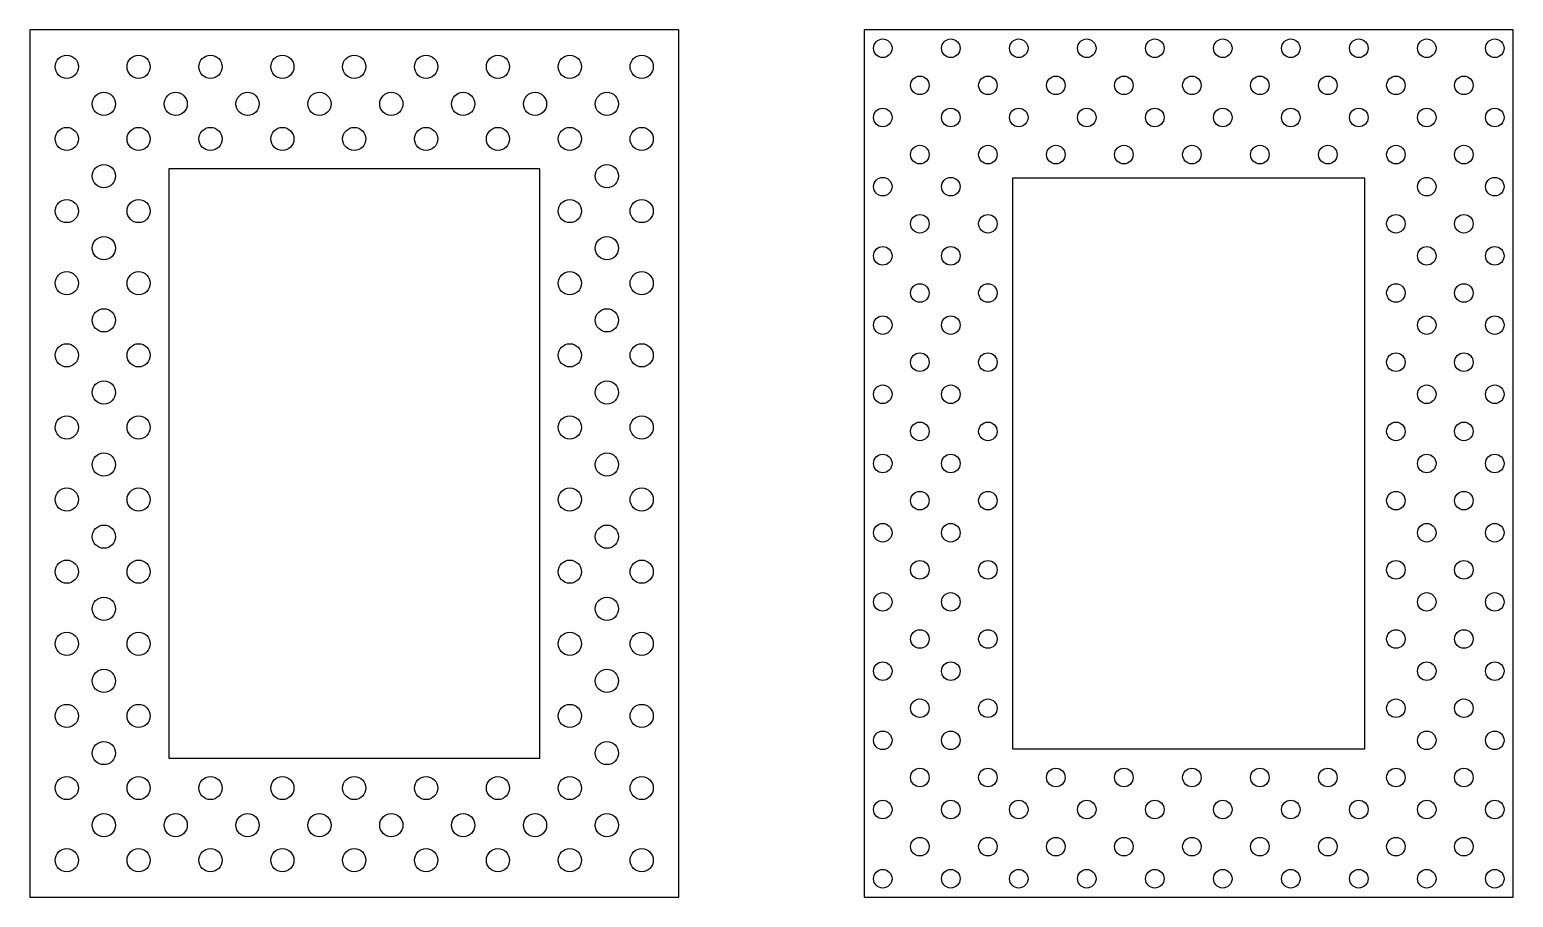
# Model space of a CAD drawing. Header units: millimetres. Extents: x 0 to 32, y 0 to 18.7.
import ezdxf

# ---------------------------------------------------------------- set-up
doc = ezdxf.new("R2010")
doc.units = ezdxf.units.MM

msp = doc.modelspace()

# ---------------------------------------------------------------- linework, layer by layer
for points in [[(0, 0), (14, 0), (14, 18.7), (0, 18.7)], [(18, 0), (32, 0), (32, 18.7), (18, 18.7)], [(3, 3), (11, 3), (11, 15.7), (3, 15.7)], [(21.2, 3.2), (28.8, 3.2), (28.8, 15.5), (21.2, 15.5)]]:
    msp.add_lwpolyline(points, close=True)
for centre, radius in [((18.4, 18.3), 0.2), ((19.867, 18.3), 0.2), ((21.333, 18.3), 0.2), ((22.8, 18.3), 0.2), ((24.267, 18.3), 0.2), ((25.733, 18.3), 0.2), ((27.2, 18.3), 0.2), ((28.667, 18.3), 0.2), ((30.133, 18.3), 0.2), ((31.6, 18.3), 0.2), ((0.8, 17.9), 0.25), ((2.35, 17.9), 0.25), ((3.9, 17.9), 0.25), ((5.45, 17.9), 0.25), ((7, 17.9), 0.25), ((8.55, 17.9), 0.25), ((10.1, 17.9), 0.25), ((11.65, 17.9), 0.25), ((13.2, 17.9), 0.25), ((19.2, 17.5), 0.2), ((20.667, 17.5), 0.2), ((22.133, 17.5), 0.2), ((23.6, 17.5), 0.2), ((25.067, 17.5), 0.2), ((26.533, 17.5), 0.2), ((28, 17.5), 0.2), ((29.467, 17.5), 0.2), ((30.933, 17.5), 0.2), ((1.6, 17.1), 0.25), ((3.15, 17.1), 0.25), ((4.7, 17.1), 0.25), ((6.25, 17.1), 0.25), ((7.8, 17.1), 0.25), ((9.35, 17.1), 0.25), ((10.9, 17.1), 0.25), ((12.45, 17.1), 0.25), ((18.4, 16.808), 0.2), ((19.867, 16.808), 0.2), ((21.333, 16.808), 0.2), ((22.8, 16.808), 0.2), ((24.267, 16.808), 0.2), ((25.733, 16.808), 0.2), ((27.2, 16.808), 0.2), ((28.667, 16.808), 0.2), ((30.133, 16.808), 0.2), ((31.6, 16.808), 0.2), ((0.8, 16.345), 0.25), ((2.35, 16.345), 0.25), ((3.9, 16.345), 0.25), ((5.45, 16.345), 0.25), ((7, 16.345), 0.25), ((8.55, 16.345), 0.25), ((10.1, 16.345), 0.25), ((11.65, 16.345), 0.25), ((13.2, 16.345), 0.25), ((19.2, 16.008), 0.2), ((20.667, 16.008), 0.2), ((22.133, 16.008), 0.2), ((23.6, 16.008), 0.2), ((25.067, 16.008), 0.2), ((26.533, 16.008), 0.2), ((28, 16.008), 0.2), ((29.467, 16.008), 0.2), ((30.933, 16.008), 0.2), ((1.6, 15.545), 0.25), ((12.45, 15.545), 0.25), ((18.4, 15.317), 0.2), ((19.867, 15.317), 0.2), ((30.133, 15.317), 0.2), ((31.6, 15.317), 0.2), ((0.8, 14.791), 0.25), ((2.35, 14.791), 0.25), ((11.65, 14.791), 0.25), ((13.2, 14.791), 0.25), ((19.2, 14.517), 0.2), ((20.667, 14.517), 0.2), ((29.467, 14.517), 0.2), ((30.933, 14.517), 0.2), ((1.6, 13.991), 0.25), ((12.45, 13.991), 0.25), ((18.4, 13.825), 0.2), ((19.867, 13.825), 0.2), ((30.133, 13.825), 0.2), ((31.6, 13.825), 0.2), ((0.8, 13.236), 0.25), ((2.35, 13.236), 0.25), ((11.65, 13.236), 0.25), ((13.2, 13.236), 0.25), ((19.2, 13.025), 0.2), ((20.667, 13.025), 0.2), ((29.467, 13.025), 0.2), ((30.933, 13.025), 0.2), ((1.6, 12.436), 0.25), ((12.45, 12.436), 0.25), ((18.4, 12.333), 0.2), ((19.867, 12.333), 0.2), ((30.133, 12.333), 0.2), ((31.6, 12.333), 0.2), ((0.8, 11.682), 0.25), ((2.35, 11.682), 0.25), ((11.65, 11.682), 0.25), ((13.2, 11.682), 0.25), ((19.2, 11.533), 0.2), ((20.667, 11.533), 0.2), ((29.467, 11.533), 0.2), ((30.933, 11.533), 0.2), ((1.6, 10.882), 0.25), ((12.45, 10.882), 0.25), ((18.4, 10.842), 0.2), ((19.867, 10.842), 0.2), ((30.133, 10.842), 0.2), ((31.6, 10.842), 0.2), ((0.8, 10.127), 0.25), ((2.35, 10.127), 0.25), ((11.65, 10.127), 0.25), ((13.2, 10.127), 0.25), ((19.2, 10.042), 0.2), ((20.667, 10.042), 0.2), ((29.467, 10.042), 0.2), ((30.933, 10.042), 0.2), ((1.6, 9.327), 0.25), ((12.45, 9.327), 0.25), ((18.4, 9.35), 0.2), ((19.867, 9.35), 0.2), ((30.133, 9.35), 0.2), ((31.6, 9.35), 0.2), ((0.8, 8.573), 0.25), ((2.35, 8.573), 0.25), ((11.65, 8.573), 0.25), ((13.2, 8.573), 0.25), ((19.2, 8.55), 0.2), ((20.667, 8.55), 0.2), ((29.467, 8.55), 0.2), ((30.933, 8.55), 0.2), ((1.6, 7.773), 0.25), ((12.45, 7.773), 0.25), ((18.4, 7.858), 0.2), ((19.867, 7.858), 0.2), ((30.133, 7.858), 0.2), ((31.6, 7.858), 0.2), ((0.8, 7.018), 0.25), ((2.35, 7.018), 0.25), ((11.65, 7.018), 0.25), ((13.2, 7.018), 0.25), ((19.2, 7.058), 0.2), ((20.667, 7.058), 0.2), ((29.467, 7.058), 0.2), ((30.933, 7.058), 0.2), ((1.6, 6.218), 0.25), ((12.45, 6.218), 0.25), ((18.4, 6.367), 0.2), ((19.867, 6.367), 0.2), ((30.133, 6.367), 0.2), ((31.6, 6.367), 0.2), ((19.2, 5.567), 0.2), ((20.667, 5.567), 0.2), ((29.467, 5.567), 0.2), ((30.933, 5.567), 0.2), ((0.8, 5.464), 0.25), ((2.35, 5.464), 0.25), ((11.65, 5.464), 0.25), ((13.2, 5.464), 0.25), ((1.6, 4.664), 0.25), ((12.45, 4.664), 0.25), ((18.4, 4.875), 0.2), ((19.867, 4.875), 0.2), ((30.133, 4.875), 0.2), ((31.6, 4.875), 0.2), ((19.2, 4.075), 0.2), ((20.667, 4.075), 0.2), ((29.467, 4.075), 0.2), ((30.933, 4.075), 0.2), ((0.8, 3.909), 0.25), ((2.35, 3.909), 0.25), ((11.65, 3.909), 0.25), ((13.2, 3.909), 0.25), ((18.4, 3.383), 0.2), ((19.867, 3.383), 0.2), ((30.133, 3.383), 0.2), ((31.6, 3.383), 0.2), ((1.6, 3.109), 0.25), ((12.45, 3.109), 0.25), ((0.8, 2.355), 0.25), ((2.35, 2.355), 0.25), ((3.9, 2.355), 0.25), ((5.45, 2.355), 0.25), ((7, 2.355), 0.25), ((8.55, 2.355), 0.25), ((10.1, 2.355), 0.25), ((11.65, 2.355), 0.25), ((13.2, 2.355), 0.25), ((19.2, 2.583), 0.2), ((20.667, 2.583), 0.2), ((22.133, 2.583), 0.2), ((23.6, 2.583), 0.2), ((25.067, 2.583), 0.2), ((26.533, 2.583), 0.2), ((28, 2.583), 0.2), ((29.467, 2.583), 0.2), ((30.933, 2.583), 0.2), ((18.4, 1.892), 0.2), ((19.867, 1.892), 0.2), ((21.333, 1.892), 0.2), ((22.8, 1.892), 0.2), ((24.267, 1.892), 0.2), ((25.733, 1.892), 0.2), ((27.2, 1.892), 0.2), ((28.667, 1.892), 0.2), ((30.133, 1.892), 0.2), ((31.6, 1.892), 0.2), ((1.6, 1.555), 0.25), ((3.15, 1.555), 0.25), ((4.7, 1.555), 0.25), ((6.25, 1.555), 0.25), ((7.8, 1.555), 0.25), ((9.35, 1.555), 0.25), ((10.9, 1.555), 0.25), ((12.45, 1.555), 0.25), ((19.2, 1.092), 0.2), ((20.667, 1.092), 0.2), ((22.133, 1.092), 0.2), ((23.6, 1.092), 0.2), ((25.067, 1.092), 0.2), ((26.533, 1.092), 0.2), ((28, 1.092), 0.2), ((29.467, 1.092), 0.2), ((30.933, 1.092), 0.2), ((0.8, 0.8), 0.25), ((2.35, 0.8), 0.25), ((3.9, 0.8), 0.25), ((5.45, 0.8), 0.25), ((7, 0.8), 0.25), ((8.55, 0.8), 0.25), ((10.1, 0.8), 0.25), ((11.65, 0.8), 0.25), ((13.2, 0.8), 0.25), ((18.4, 0.4), 0.2), ((19.867, 0.4), 0.2), ((21.333, 0.4), 0.2), ((22.8, 0.4), 0.2), ((24.267, 0.4), 0.2), ((25.733, 0.4), 0.2), ((27.2, 0.4), 0.2), ((28.667, 0.4), 0.2), ((30.133, 0.4), 0.2), ((31.6, 0.4), 0.2)]:
    msp.add_circle(centre, radius)

doc.saveas('drawing.dxf')
